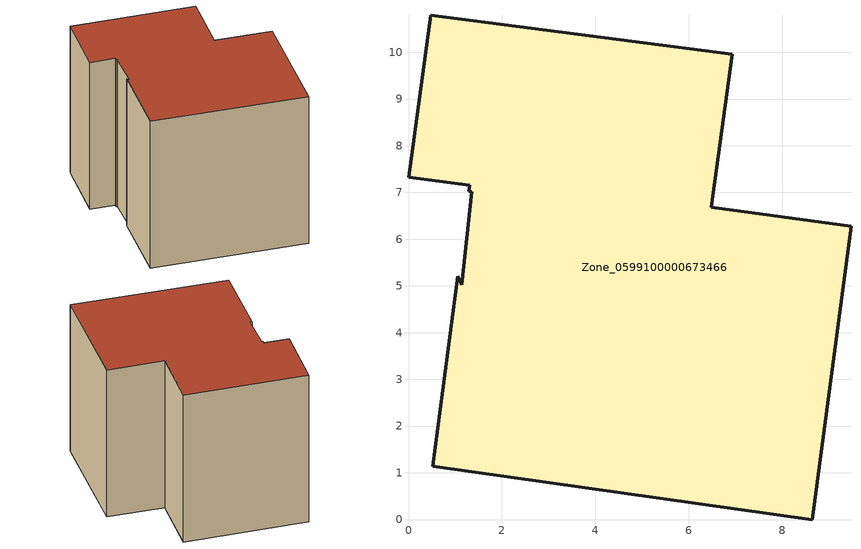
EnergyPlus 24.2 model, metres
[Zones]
Zone_0599100000673466
 floor ground (C_G): 1.35,7.02 1.29,7.03 1.31,7.16 0,7.33 0.48,10.79 6.93,9.96 6.48,6.68 9.47,6.28 8.64,0 0.52,1.14 1.05,5.21 1.14,5.03 z0
 wall outside (C_F): 9.47,6.28 6.48,6.68 6.93,9.96 0.48,10.79 0,7.33 1.31,7.16 1.29,7.03 1.35,7.02 1.14,5.03 1.05,5.21 0.52,1.14 8.64,0 9.47,6.28 z0:8.65
 roof outside (C_R): 1.29,7.03 1.35,7.02 1.14,5.03 1.05,5.21 0.52,1.14 8.64,0 9.47,6.28 6.48,6.68 6.93,9.96 0.48,10.79 0,7.33 1.31,7.16 z8.65
[BUILDING]
Pand.0599100000673466: North Axis=0; Terrain=City; Loads Convergence Tolerance Value=0.04; Temperature Convergence Tolerance Value=0.4; Solar Distribution=FullExterior; Maximum Number of Warmup Days=25; Minimum Number of Warmup Days=1
[Site:Location]
Rotterdam.The.Hague.AP_ZH_NLD Design_Conditions: Latitude=51.96; Longitude=4.45; Time Zone=1; Elevation=-4.5
[SITE:GROUNDTEMPERATURE:BUILDINGSURFACE]
18, 18, 18, 18, 18, 18, 18, 18, 18, 18, 18, 18
[MATERIAL] Thermal Absorptance=0.9; Solar Absorptance=0.7; Visible Absorptance=0.7
Name | Roughness | Thickness | Conductivity | Density | Specific Heat
G.TC.1946-1964 | MediumSmooth | 0.15 | 1 | 540 | 1210
F.TC.1946-1964 | Rough | 0.3 | 0.857143 | 1920 | 840
R.TC.1946-1964 | MediumRough | 0.2 | 0.235294 | 1500 | 1000
[CONSTRUCTION]
C_G: G.TC.1946-1964
C_F: F.TC.1946-1964
C_R: R.TC.1946-1964
[ZONE]
Zone_0599100000673466: Type=1; Multiplier=1; Ceiling Height=Autocalculate; Volume=Autocalculate; Floor Area=autocalculate; Part of Total Floor Area=Yes
[ZONEINFILTRATION:DESIGNFLOWRATE]
Infil_Zone_0599100000673466: Zone or ZoneList or Space or SpaceList=Zone_0599100000673466; Schedule=AlwaysOn; Design Flow Rate Calculation Method=Flow/Area; Flow Rate per Floor Area=0.003; Constant Term Coefficient=1; Temperature Term Coefficient=0; Velocity Term Coefficient=0; Velocity Squared Term Coefficient=0
[HVACTEMPLATE:ZONE:IDEALLOADSAIRSYSTEM]
Zone_0599100000673466: Maximum Heating Supply Air Temperature=50; Minimum Cooling Supply Air Temperature=13; Maximum Heating Supply Air Humidity Ratio=0.0156; Minimum Cooling Supply Air Humidity Ratio=0.0077; Heating Limit=NoLimit; Cooling Limit=NoLimit; Dehumidification Control Type=ConstantSensibleHeatRatio; Cooling Sensible Heat Ratio=0.7; Dehumidification Setpoint=60; Humidification Control Type=None; Humidification Setpoint=30; Outdoor Air Method=None; Outdoor Air Flow Rate per Person=0.00944; Outdoor Air Flow Rate per Zone Floor Area=0; Outdoor Air Flow Rate per Zone=0; Demand Controlled Ventilation Type=None; Outdoor Air Economizer Type=NoEconomizer; Heat Recovery Type=None; Sensible Heat Recovery Effectiveness=0.7; Latent Heat Recovery Effectiveness=0.65
[ZONECONTROL:THERMOSTAT]
ThermostatControl_Zone_0599100000673466: Zone or ZoneList=Zone_0599100000673466; Control Type Schedule=DualSetpointControlType; Control 1=Thermostat_Zone_0599100000673466; Temperature Difference Between Cutout And Setpoint=0
[THERMOSTATSETPOINT:DUALSETPOINT]
Thermostat_Zone_0599100000673466: Heating Setpoint Temperature Schedule=HeatingSetpoint_Zone_0599100000673466; Cooling Setpoint Temperature Schedule=CoolingSetpoint_Zone_0599100000673466
[SCHEDULE:COMPACT]
HeatingSetpoint_Zone_0599100000673466: Through: 12/31, For: AllDays, Until: 24:00, 21
CoolingSetpoint_Zone_0599100000673466: Through: 12/31, For: AllDays, Until: 24:00, 24
DualSetpointControlType: Through: 12/31, For: AllDays, Until: 24:00, 4
AlwaysOn: Through: 12/31, For: AllDays, Until: 24:00, 1
